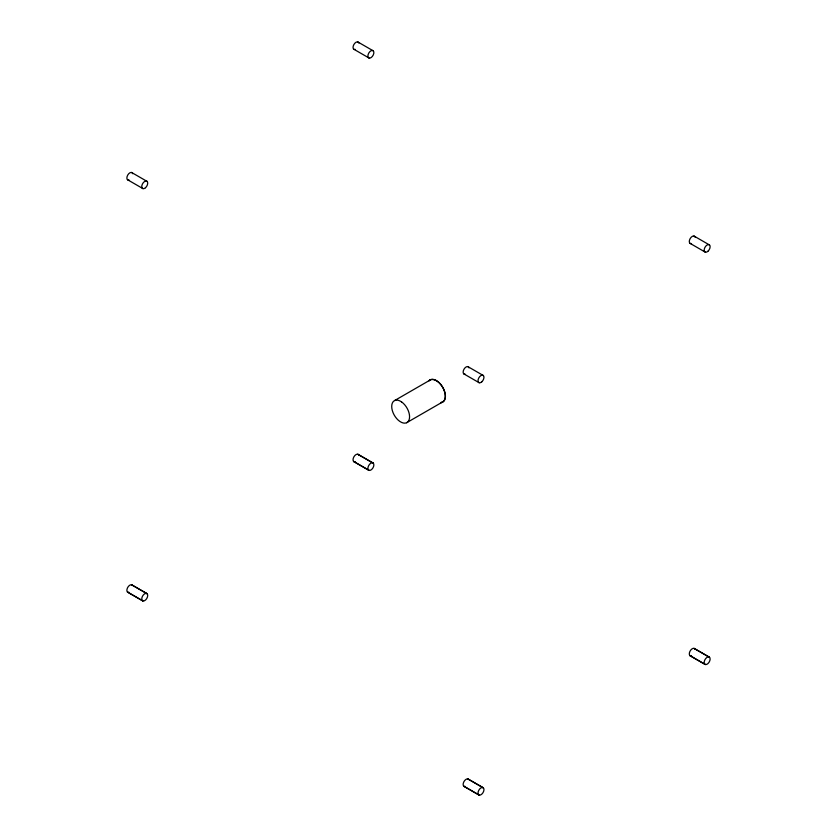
<?xml version="1.0" encoding="UTF-8"?>
<svg xmlns="http://www.w3.org/2000/svg" width="837" height="837" viewBox="0 0 837 837"><rect width="100%" height="100%" fill="white"/><g stroke="black" fill="none" stroke-linecap="round" stroke-linejoin="round"><path stroke-width="1.26" d="M394.677 400.525L430.385 379.904M406.615 422.737L442.323 402.126M357.755 41.902L373.292 50.869A4.206 2.427 -60 0 1 371.199 57.523A4.206 2.427 -60 0 1 368.165 54.457A4.206 2.427 -60 0 1 373.292 50.869M694.019 236.034L709.556 245.011M353.601 49.101L369.138 58.067M689.855 243.232L705.392 252.209M131.608 172.474L147.145 181.441M467.862 366.606L483.399 375.572M127.444 179.673L142.981 188.639M463.708 373.804L479.245 382.771M358.11 454.376L372.988 462.966A4.206 2.427 -60 0 1 371.659 469.484A4.206 2.427 -60 0 1 368.018 467.381A4.206 2.427 -60 0 1 372.988 462.966M694.375 648.508L709.253 657.097A4.206 2.427 -60 0 1 707.914 663.615A4.206 2.427 -60 0 1 704.273 661.512A4.206 2.427 -60 0 1 709.253 657.097M357.755 454.229L373.292 463.196M694.019 648.361L709.556 657.338M353.601 461.428L369.138 470.404M689.855 655.57L705.392 664.536M353.905 461.668L368.782 470.258M690.159 655.8L705.036 664.39M131.964 584.948L146.841 593.538A4.206 2.427 -60 0 1 145.502 600.056A4.206 2.427 -60 0 1 141.861 597.953A4.206 2.427 -60 0 1 146.841 593.538M468.218 779.08L483.095 787.669A4.206 2.427 -60 0 1 481.756 794.187A4.206 2.427 -60 0 1 478.115 792.084A4.206 2.427 -60 0 1 483.095 787.669M131.608 584.801L147.145 593.768M467.862 778.933L483.399 787.91M127.444 592L142.981 600.966M463.708 786.131L479.245 795.108M127.747 592.23L142.625 600.82M464.012 786.372L478.89 794.962M355.338 49.425A4.206 2.427 -60 0 1 353.842 44.591A4.206 2.427 -60 0 1 358.853 43.053M129.086 180.028A4.206 2.427 -60 0 1 127.747 175.048A4.206 2.427 -60 0 1 132.727 173.709M355.244 461.783A4.206 2.427 -60 0 1 353.905 456.803A4.206 2.427 -60 0 1 358.885 455.474M129.086 592.355A4.206 2.427 -60 0 1 127.496 587.856A4.206 2.427 -60 0 1 132.434 585.387M465.341 786.487A4.206 2.427 -60 0 1 463.75 781.999A4.206 2.427 -60 0 1 468.689 779.519M691.498 655.915A4.206 2.427 -60 0 1 689.908 651.427A4.206 2.427 -60 0 1 694.846 648.947M691.498 243.588A4.206 2.427 -60 0 1 690.159 238.608A4.206 2.427 -60 0 1 695.139 237.279M465.194 374.191A4.206 2.427 -60 0 1 464.064 369.086A4.206 2.427 -60 0 1 468.982 367.851M429.015 380.615A12.837 7.407 60 0 1 443.097 387.897A12.837 7.407 60 0 1 440.89 402.712M440.817 402.513A12.628 7.292 60 0 0 445.085 393.913A12.628 7.292 60 0 0 437.291 381.306L435.418 380.228A12.628 7.292 60 0 0 429.13 380.783M401.582 401.917L399.709 400.839A12.628 7.292 60 0 0 391.716 406.479A12.628 7.292 60 0 0 399.709 421.346L401.582 422.423A12.628 7.292 60 0 0 409.575 416.784A12.628 7.292 60 0 0 401.582 401.917M481.756 381.86A4.206 2.427 -60 0 0 483.095 375.342A4.206 2.427 -60 0 0 478.115 379.757A4.206 2.427 -60 0 0 481.756 381.86M707.914 251.288A4.206 2.427 -60 0 0 709.253 244.77A4.206 2.427 -60 0 0 704.273 249.185A4.206 2.427 -60 0 0 707.914 251.288M145.502 187.729A4.206 2.427 -60 0 0 146.841 181.2A4.206 2.427 -60 0 0 141.861 185.615A4.206 2.427 -60 0 0 145.502 187.729"/></g></svg>
